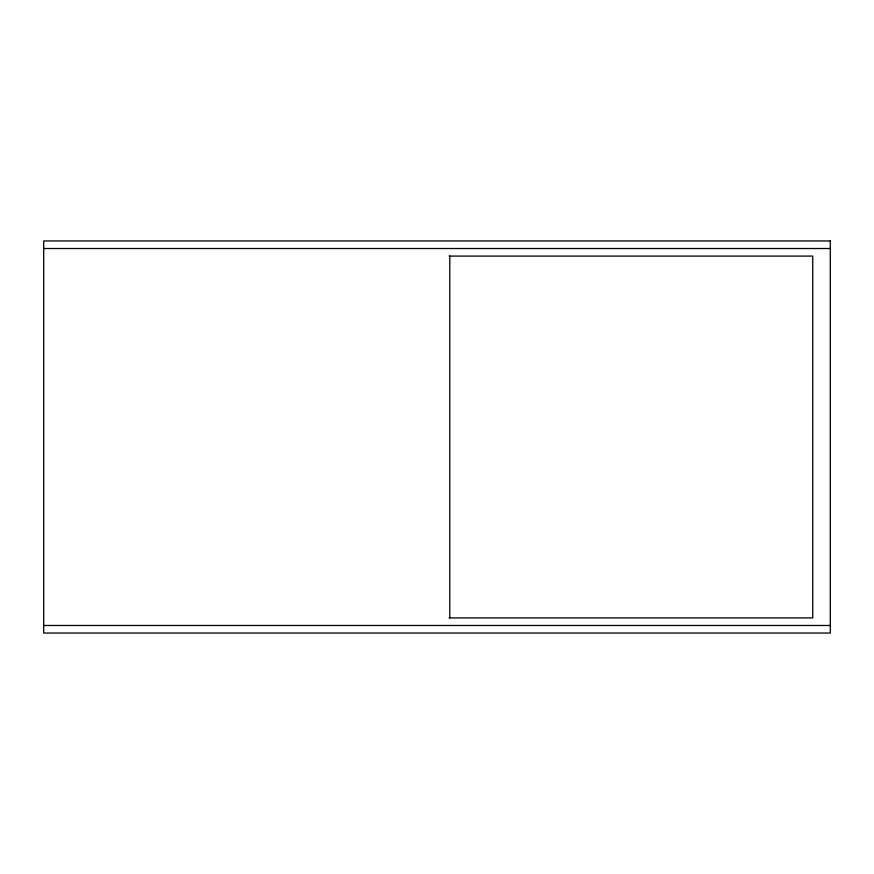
<?xml version="1.0" encoding="UTF-8"?>
<svg xmlns="http://www.w3.org/2000/svg" width="874" height="874" viewBox="0 0 874 874"><rect width="100%" height="100%" fill="white"/><g stroke="black" fill="none" stroke-linecap="round" stroke-linejoin="round"><path stroke-width="1.31" d="M43.7 248.522L830.3 248.522M449.17 256.093L812.744 256.093L812.744 617.907L449.061 617.907M43.7 625.478L830.3 625.478M449.782 256.082L449.782 617.907M830.3 240.951L43.7 240.951L43.7 633.049L830.3 633.049L830.3 240.951"/></g></svg>
